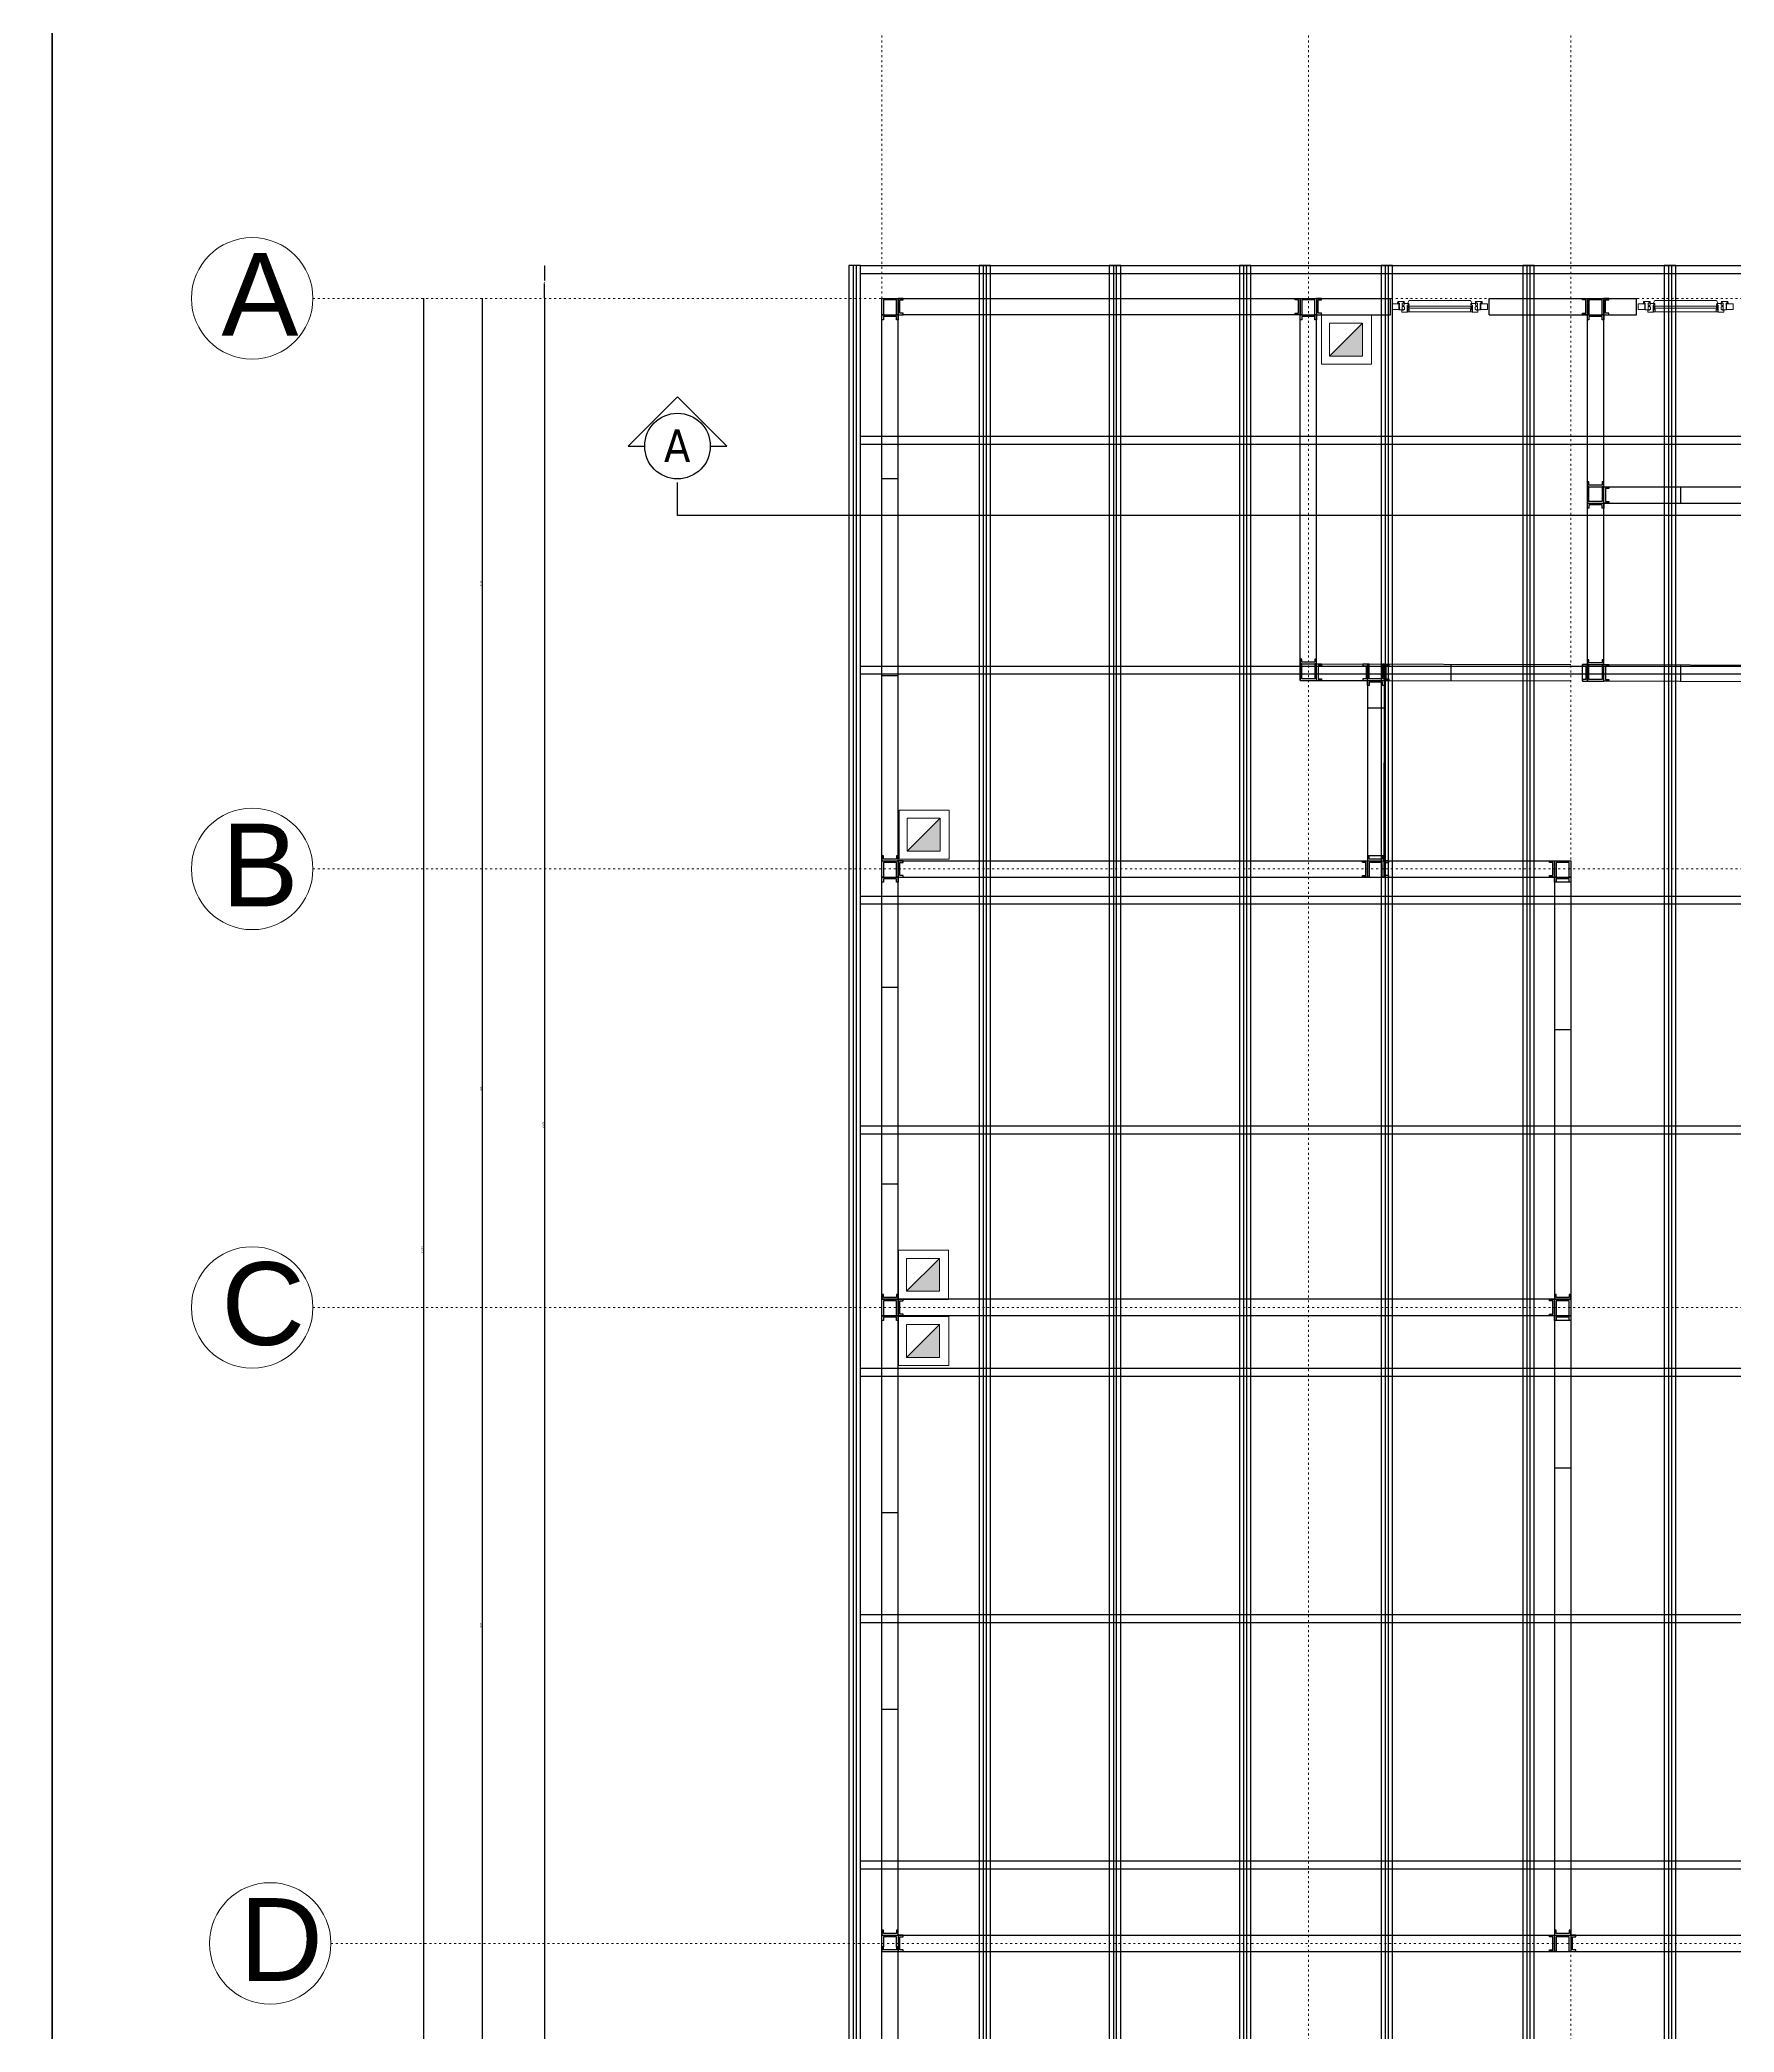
# Model space of a CAD drawing. Header units: centimetres. Extents: x -373760 to 14750, y -122502 to 29584.
# Drawn here: x -275602 to -265276, y -79585 to -67440 of the extents above; entities that cross this region are included whole.
import ezdxf

# ---------------------------------------------------------------- set-up
doc = ezdxf.new("R2010")
doc.units = ezdxf.units.CM
doc.linetypes.add('ACAD_ISO03W100', pattern=[30, 12, -18])
for name, color, linetype, lineweight in [('AKSLAR-P', 211, 'Continuous', 9), ('DOGRAMA', 4, 'Continuous', 20), ('duvar', 10, 'Continuous', 25), ('KESİT CIZGILERİ-P', 35, 'Continuous', 25), ('PENCERE', 5, 'Continuous', 13), ('Ölçü iç KGK', 124, 'Continuous', 20)]:
    doc.layers.add(name, color=color, linetype=linetype, lineweight=lineweight)
for name, color, linetype in [('CER', 4, 'Continuous'), ('Kolon', 7, 'Continuous'), ('LCAD_ROOF', 3, 'Continuous'), ('MERDİVEN1', 9, 'Continuous')]:
    doc.layers.add(name, color=color, linetype=linetype)
doc.styles.add('15 LİK', font='tahoma.ttf', dxfattribs={"height": 15})
doc.styles.get("Standard").update_dxf_attribs({"font": 'arial.ttf'})
doc.dimstyles.new('Aydın İç Ölçü', dxfattribs={"dimtxt": 7, "dimasz": 3, "dimexe": 0.18, "dimexo": 0.0625, "dimgap": 1, "dimtad": 0, "dimdec": 0, "dimzin": 0, "dimdsep": 46, "dimtxsty": 'Standard', "dimblk": 'DOT', "dimcen": 1, "dimse1": 1, "dimse2": 1, "dimclrd": 256, "dimclrt": 6, "dimadec": 0, "dimazin": 0, "dimtfac": 1, "dimtdec": 0, "dimtix": 1, "dimtofl": 0, "dimtmove": 0, "dimatfit": 3, "dimldrblk": 'DOT', "dimfxl": 1, "dimtolj": 1, "dimtzin": 0, "dimarcsym": 0})
doc.dimstyles.new('aydın ölçü', dxfattribs={"dimtxt": 10, "dimasz": 2.5, "dimexe": 5, "dimexo": 5, "dimtad": 1, "dimdec": 0, "dimtxsty": 'Standard', "dimblk": 'ARCHTICK', "dimcen": 2.5, "dimse1": 1, "dimse2": 1, "dimadec": 0, "dimazin": 0, "dimtfac": 1, "dimtdec": 0, "dimtix": 1, "dimtmove": 0, "dimatfit": 3, "dimfxl": 5, "dimfxlon": 1, "dimarcsym": 0})

# ---------------------------------------------------------------- blocks, each defined once
blk = doc.blocks.new('fm-win1')
at = {"linetype": 'Continuous'}
for p, q in [((5.7, 3), (5.5, 2)), ((5.5, 2), (5.8, 2)), ((5.7, 3), (12.5, 3)), ((5.8, 2), (5.9, 2.7)), ((5.9, 2.7), (6.5, 2.7)), ((6.5, 2.7), (6.5, 2)), ((6.5, 2), (7.5, 2)), ((7.5, 1), (7.2, 1)), ((7.2, 1), (7.2, 0.7)), ((7.2, 0.7), (7.5, 0.7)), ((7.5, 0.2), (7.2, 0.2)), ((7.2, 0.2), (7.2, -0.1)), ((7.5, 2), (7.5, 1)), ((7.5, 0.7), (7.5, 0.2)), ((11.7, 2), (10.5, 2)), ((10.5, 2), (10.5, 1)), ((10.5, 1), (10.8, 1)), ((10.5, 0.7), (10.5, 0.2)), ((10.8, 0.7), (10.5, 0.7)), ((10.5, 0.2), (10.8, 0.2)), ((10.8, 1), (10.8, 0.7)), ((10.8, 0.2), (10.8, -0.1)), ((12.3, 2.7), (11.7, 2.7)), ((11.7, 2.7), (11.7, 2)), ((12.6, 0.8), (11.8, 0.8)), ((11.8, 0.8), (11.8, -0.2)), ((12.4, 2), (12.3, 2.7)), ((12.7, 2), (12.4, 2)), ((12.5, 3), (12.7, 2)), ((17.4, 1.9), (12.5, 1.9)), ((12.5, 1.9), (12.5, 1.6)), ((12.5, 1.6), (12.6, 1.6)), ((12.6, 1.6), (12.6, 0.8)), ((15.8, 0.9), (16.6, 0.9)), ((15.8, -1.2), (15.8, 0.9)), ((16.6, 1.6), (17.2, 1.6)), ((16.6, 0.9), (16.6, 1.6)), ((17.2, 1.6), (17.3, 0.9)), ((17.3, 0.9), (17.6, 0.9)), ((17.6, 0.9), (17.4, 1.9)), ((82.4, 0.9), (82.6, 1.9)), ((82.7, 0.9), (82.4, 0.9)), ((82.6, 1.9), (87.5, 1.9)), ((82.8, 1.6), (82.7, 0.9)), ((83.4, 1.6), (82.8, 1.6)), ((83.4, 0.9), (83.4, 1.6)), ((84.2, 0.9), (83.4, 0.9)), ((84.2, -1.2), (84.2, 0.9)), ((87.5, 3), (87.3, 2)), ((87.3, 2), (87.6, 2)), ((87.4, 1.6), (87.4, 0.8)), ((87.5, 1.6), (87.4, 1.6)), ((87.4, 0.8), (88.2, 0.8)), ((94.3, 3), (87.5, 3)), ((87.5, 1.9), (87.5, 1.6)), ((87.6, 2), (87.7, 2.7)), ((87.7, 2.7), (88.3, 2.7)), ((88.2, 0.8), (88.2, -0.2)), ((88.3, 2.7), (88.3, 2)), ((88.3, 2), (89.5, 2)), ((89.5, 1), (89.2, 1)), ((89.2, 1), (89.2, 0.7)), ((89.2, 0.7), (89.5, 0.7)), ((89.5, 0.2), (89.2, 0.2)), ((89.2, 0.2), (89.2, -0.1)), ((89.5, 2), (89.5, 1)), ((89.5, 0.7), (89.5, 0.2)), ((92.5, 2), (92.5, 1)), ((93.5, 2), (92.5, 2)), ((92.5, 1), (92.8, 1)), ((92.8, 0.7), (92.5, 0.7)), ((92.5, 0.7), (92.5, 0.2)), ((92.5, 0.2), (92.8, 0.2)), ((92.8, 1), (92.8, 0.7)), ((92.8, 0.2), (92.8, -0.1)), ((93.5, 2.7), (93.5, 2)), ((94.1, 2.7), (93.5, 2.7)), ((94.2, 2), (94.1, 2.7)), ((94.5, 2), (94.2, 2)), ((94.3, 3), (94.5, 2)), ((7.2, -0.1), (7.5, -0.1)), ((7.5, -1.7), (7.2, -1.7)), ((7.2, -1.7), (7.2, -2)), ((7.2, -2), (10.8, -2)), ((7.5, -0.1), (7.5, -1.7)), ((11.8, -2.3), (10, -2.3)), ((10, -2.3), (10, -3.5)), ((10, -3.5), (16.1, -3.5)), ((10.5, -0.1), (10.5, -1.7)), ((10.8, -0.1), (10.5, -0.1)), ((10.5, -1.7), (10.8, -1.7)), ((10.8, -1.7), (10.8, -2)), ((11.8, -0.2), (12.8, -0.2)), ((12.8, -1.8), (11.8, -1.8)), ((11.8, -1.8), (11.8, -2.3)), ((12.8, -0.2), (12.8, -1.8)), ((16.1, -1.2), (15.8, -1.2)), ((15.8, -1.4), (16.1, -1.4)), ((15.8, -3.2), (15.8, -1.4)), ((16.1, -3.2), (15.8, -3.2)), ((16.1, -1.4), (16.1, -1.2)), ((16.1, -3.5), (16.1, -3.2)), ((83.9, -1.4), (83.9, -1.2)), ((83.9, -1.2), (84.2, -1.2)), ((84.2, -1.4), (83.9, -1.4)), ((83.9, -3.5), (83.9, -3.2)), ((83.9, -3.2), (84.2, -3.2)), ((90, -3.5), (83.9, -3.5)), ((84.2, -3.2), (84.2, -1.4)), ((87.2, -0.2), (87.2, -1.8)), ((88.2, -0.2), (87.2, -0.2)), ((87.2, -1.8), (88.2, -1.8)), ((88.2, -1.8), (88.2, -2.3)), ((88.2, -2.3), (90, -2.3)), ((89.2, -0.1), (89.5, -0.1)), ((89.5, -1.7), (89.2, -1.7)), ((89.2, -1.7), (89.2, -2)), ((92.8, -2), (89.2, -2)), ((89.5, -0.1), (89.5, -1.7)), ((90, -2.3), (90, -3.5)), ((92.8, -0.1), (92.5, -0.1)), ((92.5, -0.1), (92.5, -1.7)), ((92.5, -1.7), (92.8, -1.7)), ((92.8, -1.7), (92.8, -2))]:
    blk.add_line(p, q, dxfattribs=at)
at = {"color": 8, "linetype": 'Continuous'}
for p, q in [((15.9, 1.9), (17.7, 3.7)), ((83.4, 0.3), (16.6, 0.3)), ((16.6, 0.3), (16.6, -0.9)), ((17.6, 0.3), (17.6, -0.9)), ((82.3, 3.7), (17.7, 3.7)), ((84.1, 1.9), (82.3, 3.7)), ((82.4, 0.3), (82.4, -0.9)), ((83.4, 0.3), (83.4, -0.9)), ((15.9, -1.5), (15.9, -2.4)), ((16, -1.5), (15.9, -1.5)), ((15.9, -2.4), (16.2, -2.4)), ((16, -2.1), (16, -1.5)), ((16.8, -2.1), (16, -2.1)), ((16.2, -2.4), (16.2, -3.3)), ((16.2, -3.3), (17.9, -3.3)), ((83.4, -0.9), (16.6, -0.9)), ((16.8, -1.5), (16.8, -2.1)), ((17.1, -1.5), (16.8, -1.5)), ((17.1, -2), (17.1, -1.5)), ((17.6, -2), (17.1, -2)), ((17.6, -1.5), (17.6, -2)), ((17.9, -1.5), (17.6, -1.5)), ((17.9, -3.3), (17.9, -1.5)), ((81.9, -3.3), (18.1, -3.3)), ((82.1, -1.5), (82.4, -1.5)), ((82.1, -3.3), (82.1, -1.5)), ((83.8, -3.3), (82.1, -3.3)), ((82.4, -1.5), (82.4, -2)), ((82.4, -2), (82.9, -2)), ((82.9, -2), (82.9, -1.5)), ((82.9, -1.5), (83.2, -1.5)), ((83.2, -1.5), (83.2, -2.1)), ((83.2, -2.1), (84, -2.1)), ((84.1, -2.4), (83.8, -2.4)), ((83.8, -2.4), (83.8, -3.3)), ((84, -2.1), (84, -1.5)), ((84, -1.5), (84.1, -1.5)), ((84.1, -1.5), (84.1, -2.4))]:
    blk.add_line(p, q, dxfattribs=at)
at = {"linetype": 'Continuous'}
for points in [[(0, 1.7), (7, 1.7), (7, -1.8), (0, -1.8)], [(100, 1.7), (93, 1.7), (93, -1.8), (100, -1.8)]]:
    blk.add_lwpolyline(points, close=True, dxfattribs=at)
blk = doc.blocks.new('kesita')
at = {"layer": 'KESİT CIZGILERİ-P'}
blk.add_lwpolyline([(16511.7, 1791.7), (16521.7, 1791.7), (16491.7, 1821.7), (16461.7, 1791.7), (16471.7, 1791.7)], dxfattribs=at)
blk.add_lwpolyline([(16511.7, 1791.7), (16521.7, 1791.7), (16491.7, 1821.7), (16461.7, 1791.7), (16471.7, 1791.7)], dxfattribs=at)
blk.add_circle((16491.7, 1791.7), 20, dxfattribs=at)
blk.add_circle((16491.7, 1791.7), 20, dxfattribs=at)
at = {"layer": 'KESİT CIZGILERİ-P', "insert": (16483.4, 1781.9), "char_height": 20, "attachment_point": 7, "style": '15 LİK'}
blk.add_mtext('A', dxfattribs=at)
blk = doc.blocks.new('fgwefgweg')
at = {"layer": 'KESİT CIZGILERİ-P'}
blk.add_lwpolyline([(17791.9, 1769.3), (17791.9, 1749.3), (16491.7, 1749.3), (16491.7, 1769.5)], dxfattribs=at)
at = {"layer": 'MERDİVEN1'}
blk.add_blockref('kesita', (0, 0), dxfattribs=at)
blk = doc.blocks.new('FDGFDGFDGF')
at = {"layer": 'DOGRAMA'}
blk.add_hatch(color=256, dxfattribs=at).paths.add_polyline_path([(-13051.7, -9217.1), (-13031.7, -9217.1), (-13031.7, -9197.1)])
blk.add_line((-13051.7, -9217.1), (-13031.7, -9197.1), dxfattribs=at)
for points in [[(-13026.1, -9222.1), (-13026.1, -9192.1), (-13056.7, -9192.1), (-13056.7, -9222.1)], [(-13031.7, -9217.1), (-13031.7, -9197.1), (-13051.7, -9197.1), (-13051.7, -9217.1)]]:
    blk.add_lwpolyline(points, close=True, dxfattribs=at)
blk = doc.blocks.new('_ArchTick')
at = {"color": 0, "linetype": 'ByBlock', "const_width": 0.15}
blk.add_lwpolyline([(-0.5, -0.5), (0.5, 0.5)], dxfattribs=at)
blk = doc.blocks.new('*D530')
at = {"layer": 'Defpoints', "color": 0, "ltscale": 0.45, "transparency": 16777216}
for p in [(-272823, -69015), (-272526, -79094), (-270471, -79094)]:
    blk.add_point(p, dxfattribs=at)
at = {"layer": 'Ölçü iç KGK', "color": 0, "lineweight": -2, "ltscale": 0.45, "transparency": 16777216}
blk.add_line((-272526, -69015), (-272526, -79094), dxfattribs=at)
at = {"layer": 'Ölçü iç KGK', "color": 0, "lineweight": -2, "ltscale": 0.45, "transparency": 16777216, "xscale": 2.5, "yscale": 2.5, "zscale": 2.5}
for p, rotation in [((-272526, -69015), 90), ((-272526, -79094), 270)]:
    blk.add_blockref('_ArchTick', p, dxfattribs=dict(at, rotation=rotation))
at = {"layer": 'Ölçü iç KGK', "color": 0, "lineweight": -2, "ltscale": 0.45, "transparency": 16777216, "insert": (-272532, -74054), "char_height": 10, "attachment_point": 5, "rotation": 90}
blk.add_mtext('10078', dxfattribs=at)
blk = doc.blocks.new('*D531')
at = {"layer": 'Defpoints', "color": 0, "ltscale": 0.45, "transparency": 16777216}
for p in [(-270471, -79094), (-272526, -80615), (-272526, -80615)]:
    blk.add_point(p, dxfattribs=at)
at = {"layer": 'Ölçü iç KGK', "color": 0, "lineweight": -2, "ltscale": 0.45, "transparency": 16777216}
blk.add_line((-272526, -79094), (-272526, -80615), dxfattribs=at)
at = {"layer": 'Ölçü iç KGK', "color": 0, "lineweight": -2, "ltscale": 0.45, "transparency": 16777216, "xscale": 2.5, "yscale": 2.5, "zscale": 2.5}
for p, rotation in [((-272526, -79094), 90), ((-272526, -80615), 270)]:
    blk.add_blockref('_ArchTick', p, dxfattribs=dict(at, rotation=rotation))
at = {"layer": 'Ölçü iç KGK', "color": 0, "lineweight": -2, "ltscale": 0.45, "transparency": 16777216, "insert": (-272532, -79854), "char_height": 10, "attachment_point": 5, "rotation": 90}
blk.add_mtext('1522', dxfattribs=at)
blk = doc.blocks.new('*D532')
at = {"layer": 'Defpoints', "color": 0, "ltscale": 0.45, "transparency": 16777216}
for p in [(-272948, -69015), (-272948, -72494), (-272907, -72494)]:
    blk.add_point(p, dxfattribs=at)
at = {"layer": 'Ölçü iç KGK', "color": 0, "lineweight": -2, "ltscale": 0.45, "transparency": 16777216}
blk.add_line((-272907, -69015), (-272907, -72494), dxfattribs=at)
at = {"layer": 'Ölçü iç KGK', "color": 0, "lineweight": -2, "ltscale": 0.45, "transparency": 16777216, "xscale": 2.5, "yscale": 2.5, "zscale": 2.5}
for p, rotation in [((-272907, -69015), 90), ((-272907, -72494), 270)]:
    blk.add_blockref('_ArchTick', p, dxfattribs=dict(at, rotation=rotation))
at = {"layer": 'Ölçü iç KGK', "color": 0, "lineweight": -2, "ltscale": 0.45, "transparency": 16777216, "insert": (-272912, -70754), "char_height": 10, "attachment_point": 5, "rotation": 90}
blk.add_mtext('3478', dxfattribs=at)
blk = doc.blocks.new('*D533')
at = {"layer": 'Defpoints', "color": 0, "ltscale": 0.45, "transparency": 16777216}
for p in [(-272948, -72494), (-272907, -75167), (-272907, -75167)]:
    blk.add_point(p, dxfattribs=at)
at = {"layer": 'Ölçü iç KGK', "color": 0, "lineweight": -2, "ltscale": 0.45, "transparency": 16777216}
blk.add_line((-272907, -72494), (-272907, -75167), dxfattribs=at)
at = {"layer": 'Ölçü iç KGK', "color": 0, "lineweight": -2, "ltscale": 0.45, "transparency": 16777216, "xscale": 2.5, "yscale": 2.5, "zscale": 2.5}
for p, rotation in [((-272907, -72494), 90), ((-272907, -75167), 270)]:
    blk.add_blockref('_ArchTick', p, dxfattribs=dict(at, rotation=rotation))
at = {"layer": 'Ölçü iç KGK', "color": 0, "lineweight": -2, "ltscale": 0.45, "transparency": 16777216, "insert": (-272912, -73830), "char_height": 10, "attachment_point": 5, "rotation": 90}
blk.add_mtext('2674', dxfattribs=at)
blk = doc.blocks.new('*D523')
at = {"layer": 'Defpoints', "color": 0, "ltscale": 0.45, "transparency": 16777216}
for p in [(-272907, -75167), (-272907, -79044), (-272907, -79044)]:
    blk.add_point(p, dxfattribs=at)
at = {"layer": 'Ölçü iç KGK', "color": 0, "lineweight": -2, "ltscale": 0.45, "transparency": 16777216}
blk.add_line((-272907, -75167), (-272907, -79044), dxfattribs=at)
at = {"layer": 'Ölçü iç KGK', "color": 0, "lineweight": -2, "ltscale": 0.45, "transparency": 16777216, "xscale": 2.5, "yscale": 2.5, "zscale": 2.5}
for p, rotation in [((-272907, -75167), 90), ((-272907, -79044), 270)]:
    blk.add_blockref('_ArchTick', p, dxfattribs=dict(at, rotation=rotation))
at = {"layer": 'Ölçü iç KGK', "color": 0, "lineweight": -2, "ltscale": 0.45, "transparency": 16777216, "insert": (-272912, -77105), "char_height": 10, "attachment_point": 5, "rotation": 90}
blk.add_mtext('3877', dxfattribs=at)
blk = doc.blocks.new('*D524')
at = {"layer": 'Defpoints', "color": 0, "ltscale": 0.45, "transparency": 16777216}
for p in [(-272907, -79044), (-272907, -80615), (-272907, -80615)]:
    blk.add_point(p, dxfattribs=at)
at = {"layer": 'Ölçü iç KGK', "color": 0, "lineweight": -2, "ltscale": 0.45, "transparency": 16777216}
blk.add_line((-272907, -79044), (-272907, -80615), dxfattribs=at)
at = {"layer": 'Ölçü iç KGK', "color": 0, "lineweight": -2, "ltscale": 0.45, "transparency": 16777216, "xscale": 2.5, "yscale": 2.5, "zscale": 2.5}
for p, rotation in [((-272907, -79044), 90), ((-272907, -80615), 270)]:
    blk.add_blockref('_ArchTick', p, dxfattribs=dict(at, rotation=rotation))
at = {"layer": 'Ölçü iç KGK', "color": 0, "lineweight": -2, "ltscale": 0.45, "transparency": 16777216, "insert": (-272912, -79829), "char_height": 10, "attachment_point": 5, "rotation": 90}
blk.add_mtext('1572', dxfattribs=at)
blk = doc.blocks.new('*D525')
at = {"layer": 'Defpoints', "color": 0, "ltscale": 0.45, "transparency": 16777216}
for p in [(-273329, -69015), (-273329, -80615), (-273264, -80615)]:
    blk.add_point(p, dxfattribs=at)
at = {"layer": 'Ölçü iç KGK', "color": 0, "lineweight": -2, "ltscale": 0.45, "transparency": 16777216}
blk.add_line((-273264, -69015), (-273264, -80615), dxfattribs=at)
at = {"layer": 'Ölçü iç KGK', "color": 0, "lineweight": -2, "ltscale": 0.45, "transparency": 16777216, "xscale": 2.5, "yscale": 2.5, "zscale": 2.5}
for p, rotation in [((-273264, -69015), 90), ((-273264, -80615), 270)]:
    blk.add_blockref('_ArchTick', p, dxfattribs=dict(at, rotation=rotation))
at = {"layer": 'Ölçü iç KGK', "color": 0, "lineweight": -2, "ltscale": 0.45, "transparency": 16777216, "insert": (-273270, -74815), "char_height": 10, "attachment_point": 5, "rotation": 90}
blk.add_mtext('11600', dxfattribs=at)
blk = doc.blocks.new('*D526')
at = {"layer": 'Defpoints', "color": 0, "ltscale": 0.45, "transparency": 16777216}
for p in [(-262867, -79269), (-270471, -80615), (-262867, -83021)]:
    blk.add_point(p, dxfattribs=at)
at = {"layer": 'Ölçü iç KGK', "color": 0, "lineweight": -2, "ltscale": 0.45, "transparency": 16777216}
blk.add_line((-270471, -83021), (-262867, -83021), dxfattribs=at)
at = {"layer": 'Ölçü iç KGK', "color": 0, "lineweight": -2, "ltscale": 0.45, "transparency": 16777216, "xscale": 2.5, "yscale": 2.5, "zscale": 2.5, "rotation": 180}
blk.add_blockref('_ArchTick', (-270471, -83021), dxfattribs=at)
at = {"layer": 'Ölçü iç KGK', "color": 0, "lineweight": -2, "ltscale": 0.45, "transparency": 16777216, "xscale": 2.5, "yscale": 2.5, "zscale": 2.5}
blk.add_blockref('_ArchTick', (-262867, -83021), dxfattribs=at)
at = {"layer": 'Ölçü iç KGK', "color": 0, "lineweight": -2, "ltscale": 0.45, "transparency": 16777216, "insert": (-266669, -83015), "char_height": 10, "attachment_point": 5}
blk.add_mtext('7604', dxfattribs=at)
blk = doc.blocks.new('_Dot')
at = {"color": 0, "linetype": 'ByBlock', "lineweight": -2}
blk.add_line((-0.5, 0), (-1, 0), dxfattribs=at)
at = {"color": 0, "linetype": 'ByBlock', "const_width": 0.5}
blk.add_lwpolyline([(-0.25, 0, 1), (0.25, 0, 1)], format="xyb", close=True, dxfattribs=at)
blk = doc.blocks.new('*D546')
at = {"layer": 'Defpoints', "color": 0, "ltscale": 0.45, "transparency": 16777216}
for p in [(-272304, -68815), (-272526, -69015), (-272304, -69015)]:
    blk.add_point(p, dxfattribs=at)
at = {"layer": 'Ölçü iç KGK', "lineweight": -2, "ltscale": 0.45, "transparency": 16777216}
for p, q in [((-272526, -68818), (-272526, -68907)), ((-272526, -69012), (-272526, -68924))]:
    blk.add_line(p, q, dxfattribs=at)
at = {"layer": 'Ölçü iç KGK', "lineweight": -2, "ltscale": 0.45, "transparency": 16777216, "xscale": 3, "yscale": 3, "zscale": 3}
for p, rotation in [((-272526, -68815), 90), ((-272526, -69015), 270)]:
    blk.add_blockref('_Dot', p, dxfattribs=dict(at, rotation=rotation))
at = {"layer": 'Ölçü iç KGK', "color": 6, "lineweight": -2, "ltscale": 0.45, "transparency": 16777216, "insert": (-272526, -68915), "char_height": 7, "attachment_point": 5, "rotation": 90}
blk.add_mtext('\\A1;200', dxfattribs=at)

msp = doc.modelspace()

# ---------------------------------------------------------------- linework, layer by layer
at = {"layer": 'AKSLAR-P', "linetype": 'ACAD_ISO03W100'}
for p, q in [((-270471.09, -66063.45), (-270471.09, -83872.12)), ((-267871.08, -66063.45), (-267871.08, -83872.12)), ((-266271.08, -66063.45), (-266271.08, -83872.12)), ((-273937.94, -69015.34), (-257060.43, -69015.34)), ((-273937.94, -72493.52), (-257060.43, -72493.52)), ((-273937.94, -75167.02), (-257060.43, -75167.02)), ((-273827.94, -79043.54), (-256950.43, -79043.54))]:
    msp.add_line(p, q, dxfattribs=at)
at = {"layer": 'AKSLAR-P', "color": 30, "linetype": 'ACAD_ISO03W100', "true_color": 0xf26722}
msp.add_lwpolyline([(-270671.09, -68815.34), (-259772.56, -68815.34), (-259772.56, -80815.34), (-270671.09, -80815.34)], close=True, dxfattribs=at)
at = {"layer": 'AKSLAR-P'}
for centre in [(-274308.16, -69015.34), (-274308.16, -72493.52), (-274308.16, -75167.02), (-274198.16, -79043.54)]:
    msp.add_circle(centre, 370.22, dxfattribs=at)
at = {"layer": 'CER', "color": 2}
for points in [[(-295468.64, -86588.86), (-275527.11, -86588.86), (-275527.11, -56588.86), (-295468.64, -56588.86)], [(-275527.11, -86438.86), (-255885.58, -86438.86), (-255885.58, -56738.86), (-275527.11, -56738.86)]]:
    msp.add_lwpolyline(points, close=True, dxfattribs=at)
at = {"layer": 'duvar'}
for p, q in [((-270371.09, -78994.12), (-270371.09, -69015.34)), ((-270371.09, -70115.66), (-270371.09, -69015.34)), ((-267921.08, -71343.94), (-267921.08, -69015.34)), ((-266071.08, -70164.64), (-266071.08, -69015.34)), ((-267951.08, -69115.34), (-270341.09, -69115.34)), ((-267821.08, -69115.34), (-267370, -69115.34)), ((-267821.08, -71244.14), (-267821.08, -69115.34)), ((-266770, -69115.34), (-266171.08, -69115.34)), ((-266171.08, -71247.8), (-266171.08, -69115.34)), ((-266071.08, -69115.34), (-265871.39, -69115.34)), ((-266071.08, -70164.64), (-264801.05, -70164.64)), ((-266071.08, -71348.04), (-266071.08, -70264.64)), ((-266071.08, -70264.64), (-264801.05, -70264.64)), ((-267821.08, -71244.14), (-266271.08, -71247.27)), ((-267509.91, -71244.93), (-267510.78, -72413.75)), ((-267409.91, -71245.17), (-267410.8, -72443.52)), ((-266200.83, -71247.73), (-266171.08, -71247.8)), ((-266071.08, -71248.04), (-264801.88, -71252.54)), ((-270371.09, -72443.52), (-270371.09, -71315.66)), ((-267921.08, -71343.94), (-267509.99, -71344.93)), ((-267409.99, -71345.18), (-266271.08, -71346.91)), ((-266201.07, -71347.73), (-264771.88, -71352.33)), ((-270471.09, -72443.52), (-267510.8, -72443.52)), ((-267510.78, -72413.75), (-267510.87, -72543.52)), ((-267410.78, -72413.83), (-267410.87, -72543.52)), ((-267410.8, -72443.52), (-266271.08, -72443.52)), ((-266371.08, -72443.52), (-266371.08, -72574.56)), ((-266271.08, -72443.52), (-266271.08, -72574.56)), ((-270471.09, -72543.52), (-266271.08, -72543.52)), ((-270371.09, -73215.82), (-270371.09, -72543.52)), ((-266371.08, -72574.56), (-266371.08, -75117.02)), ((-266271.08, -72574.56), (-266271.08, -75247.02)), ((-270371.09, -75117.02), (-270371.09, -74415.82)), ((-266271.08, -75117.02), (-270471.09, -75117.02)), ((-266271.08, -75217.02), (-270471.09, -75217.02)), ((-270371.09, -76418.46), (-270371.09, -75217.02)), ((-266371.08, -75217.02), (-266371.08, -75247.02)), ((-266371.08, -75247.02), (-266371.08, -78993.54)), ((-266271.08, -75247.02), (-266271.08, -78993.54)), ((-270471.09, -78993.54), (-266371.08, -78993.54)), ((-270371.09, -78993.54), (-269070.47, -78993.54)), ((-266271.08, -78993.54), (-265574.99, -78993.54)), ((-266241.08, -78993.54), (-262967.08, -78993.54)), ((-270471.09, -79093.54), (-265574.99, -79093.54)), ((-270371.09, -79093.54), (-269070.47, -79093.54)), ((-270371.09, -80514.9), (-270371.09, -79094.12)), ((-266241.08, -79093.54), (-262867.08, -79093.54))]:
    msp.add_line(p, q, dxfattribs=at)
at = {"layer": 'duvar', "lineweight": -2, "ltscale": 0.5}
for p, q in [((-267370, -69115.34), (-267370, -69015.34)), ((-266770, -69115.34), (-266770, -69015.34)), ((-265871.39, -69115.34), (-265871.39, -69015.34)), ((-270371.09, -70115.66), (-270471.09, -70115.66)), ((-265601.05, -70264.64), (-265601.05, -70164.64)), ((-267001.07, -71345.8), (-267000.83, -71245.8)), ((-266201.07, -71347.73), (-266200.83, -71247.73)), ((-265601.88, -71349.66), (-265601.88, -71249.7)), ((-270371.09, -71315.66), (-270471.09, -71315.66)), ((-267410.13, -71513.83), (-267510.11, -71513.76)), ((-267410.8, -72413.83), (-267510.78, -72413.75)), ((-266271.08, -72574.56), (-266371.08, -72574.56)), ((-270371.09, -73215.82), (-270471.09, -73215.82)), ((-266271.08, -73474.56), (-266371.08, -73474.56)), ((-270371.09, -74415.82), (-270471.09, -74415.82)), ((-266271.08, -75247.02), (-266371.08, -75247.02)), ((-266271.08, -76147.02), (-266371.08, -76147.02)), ((-270371.09, -76418.46), (-270471.09, -76418.46)), ((-270371.09, -77618.46), (-270471.09, -77618.46))]:
    msp.add_line(p, q, dxfattribs=at)
at = {"layer": 'duvar'}
for points in [[(-259972.56, -75267.67), (-259972.56, -80615.34), (-270471.09, -80615.34), (-270471.09, -69015.34)], [(-270471.09, -70115.66), (-270471.09, -69015.34), (-267370, -69015.34)], [(-266770, -69015.34), (-265871.39, -69015.34)], [(-270471.09, -73215.82), (-270471.09, -71315.66)], [(-270471.09, -76418.46), (-270471.09, -74415.82)]]:
    msp.add_lwpolyline(points, dxfattribs=at)
at = {"layer": 'Kolon', "ltscale": 0.8}
for points in [[(-270461.09, -69115.34), (-270471.09, -69115.34), (-270471.09, -69015.34), (-270371.09, -69015.34), (-270371.09, -69115.34), (-270381.09, -69115.34), (-270381.09, -69025.34), (-270461.09, -69025.34), (-270461.09, -69115.34)], [(-270341.09, -69025.34), (-270341.09, -69015.34), (-270371.09, -69015.34), (-270371.09, -69115.34), (-270341.09, -69115.34), (-270341.09, -69105.34), (-270361.09, -69105.34), (-270361.09, -69025.34), (-270341.09, -69025.34)], [(-267951.08, -69025.34), (-267951.08, -69015.34), (-267921.08, -69015.34), (-267921.08, -69115.34), (-267951.08, -69115.34), (-267951.08, -69105.34), (-267931.08, -69105.34), (-267931.08, -69025.34), (-267951.08, -69025.34)], [(-267911.08, -69115.34), (-267921.08, -69115.34), (-267921.08, -69015.34), (-267821.08, -69015.34), (-267821.08, -69115.34), (-267831.08, -69115.34), (-267831.08, -69025.34), (-267911.08, -69025.34), (-267911.08, -69115.34)], [(-267791.08, -69025.34), (-267791.08, -69015.34), (-267821.08, -69015.34), (-267821.08, -69115.34), (-267791.08, -69115.34), (-267791.08, -69105.34), (-267811.08, -69105.34), (-267811.08, -69025.34), (-267791.08, -69025.34)], [(-266201.08, -69025.34), (-266201.08, -69015.34), (-266171.08, -69015.34), (-266171.08, -69115.34), (-266201.08, -69115.34), (-266201.08, -69105.34), (-266181.08, -69105.34), (-266181.08, -69025.34), (-266201.08, -69025.34)], [(-266161.08, -69115.34), (-266171.08, -69115.34), (-266171.08, -69015.34), (-266071.08, -69015.34), (-266071.08, -69115.34), (-266081.08, -69115.34), (-266081.08, -69025.34), (-266161.08, -69025.34), (-266161.08, -69115.34)], [(-266041.08, -69025.34), (-266041.08, -69015.34), (-266071.08, -69015.34), (-266071.08, -69115.34), (-266041.08, -69115.34), (-266041.08, -69105.34), (-266061.08, -69105.34), (-266061.08, -69025.34), (-266041.08, -69025.34)], [(-270461.09, -69145.34), (-270471.09, -69145.34), (-270471.09, -69115.34), (-270371.09, -69115.34), (-270371.09, -69145.34), (-270381.09, -69145.34), (-270381.09, -69125.34), (-270461.09, -69125.34), (-270461.09, -69145.34)], [(-267911.08, -69145.34), (-267921.08, -69145.34), (-267921.08, -69115.34), (-267821.08, -69115.34), (-267821.08, -69145.34), (-267831.08, -69145.34), (-267831.08, -69125.34), (-267911.08, -69125.34), (-267911.08, -69145.34)], [(-266161.08, -69145.34), (-266171.08, -69145.34), (-266171.08, -69115.34), (-266071.08, -69115.34), (-266071.08, -69145.34), (-266081.08, -69145.34), (-266081.08, -69125.34), (-266161.08, -69125.34), (-266161.08, -69145.34)], [(-266161.08, -70134.64), (-266171.08, -70134.64), (-266171.08, -70164.64), (-266071.08, -70164.64), (-266071.08, -70134.64), (-266081.08, -70134.64), (-266081.08, -70154.64), (-266161.08, -70154.64), (-266161.08, -70134.64)], [(-266161.08, -70164.64), (-266171.08, -70164.64), (-266171.08, -70264.64), (-266071.08, -70264.64), (-266071.08, -70164.64), (-266081.08, -70164.64), (-266081.08, -70254.64), (-266161.08, -70254.64), (-266161.08, -70164.64)], [(-266041.08, -70254.64), (-266041.08, -70264.64), (-266071.08, -70264.64), (-266071.08, -70164.64), (-266041.08, -70164.64), (-266041.08, -70174.64), (-266061.08, -70174.64), (-266061.08, -70254.64), (-266041.08, -70254.64)], [(-266161.08, -70294.64), (-266171.08, -70294.64), (-266171.08, -70264.64), (-266071.08, -70264.64), (-266071.08, -70294.64), (-266081.08, -70294.64), (-266081.08, -70274.64), (-266161.08, -70274.64), (-266161.08, -70294.64)], [(-267911.08, -71214.18), (-267921.08, -71214.18), (-267921.08, -71244.18), (-267821.08, -71244.18), (-267821.08, -71214.18), (-267831.08, -71214.18), (-267831.08, -71234.18), (-267911.08, -71234.18), (-267911.08, -71214.18)], [(-267911.08, -71244.18), (-267921.08, -71244.18), (-267921.08, -71344.18), (-267821.08, -71344.18), (-267821.08, -71244.18), (-267831.08, -71244.18), (-267831.08, -71334.18), (-267911.08, -71334.18), (-267911.08, -71244.18)], [(-267791.08, -71334.18), (-267791.08, -71344.18), (-267821.08, -71344.18), (-267821.08, -71244.18), (-267791.08, -71244.18), (-267791.08, -71254.18), (-267811.08, -71254.18), (-267811.08, -71334.18), (-267791.08, -71334.18)], [(-267539.99, -71334.86), (-267539.99, -71344.86), (-267509.99, -71344.86), (-267509.99, -71244.86), (-267539.99, -71244.86), (-267539.99, -71254.86), (-267519.99, -71254.86), (-267519.99, -71334.86), (-267539.99, -71334.86)], [(-267499.99, -71244.86), (-267509.99, -71244.86), (-267509.99, -71344.86), (-267409.99, -71344.86), (-267409.99, -71244.86), (-267419.99, -71244.86), (-267419.99, -71334.86), (-267499.99, -71334.86), (-267499.99, -71244.86)], [(-267379.99, -71334.86), (-267379.99, -71344.86), (-267409.99, -71344.86), (-267409.99, -71244.86), (-267379.99, -71244.86), (-267379.99, -71254.86), (-267399.99, -71254.86), (-267399.99, -71334.86), (-267379.99, -71334.86)], [(-266201.07, -71338.04), (-266201.07, -71348.04), (-266171.07, -71348.04), (-266171.07, -71248.04), (-266201.07, -71248.04), (-266201.07, -71258.04), (-266181.07, -71258.04), (-266181.07, -71338.04), (-266201.07, -71338.04)], [(-266161.07, -71218.04), (-266171.07, -71218.04), (-266171.07, -71248.04), (-266071.07, -71248.04), (-266071.07, -71218.04), (-266081.07, -71218.04), (-266081.07, -71238.04), (-266161.07, -71238.04), (-266161.07, -71218.04)], [(-266161.07, -71248.04), (-266171.07, -71248.04), (-266171.07, -71348.04), (-266071.07, -71348.04), (-266071.07, -71248.04), (-266081.07, -71248.04), (-266081.07, -71338.04), (-266161.07, -71338.04), (-266161.07, -71248.04)], [(-266041.07, -71338.04), (-266041.07, -71348.04), (-266071.07, -71348.04), (-266071.07, -71248.04), (-266041.07, -71248.04), (-266041.07, -71258.04), (-266061.07, -71258.04), (-266061.07, -71338.04), (-266041.07, -71338.04)], [(-267499.99, -71374.86), (-267509.99, -71374.86), (-267509.99, -71344.86), (-267409.99, -71344.86), (-267409.99, -71374.86), (-267419.99, -71374.86), (-267419.99, -71354.86), (-267499.99, -71354.86), (-267499.99, -71374.86)], [(-270461.09, -72413.52), (-270471.09, -72413.52), (-270471.09, -72443.52), (-270371.09, -72443.52), (-270371.09, -72413.52), (-270381.09, -72413.52), (-270381.09, -72433.52), (-270461.09, -72433.52), (-270461.09, -72413.52)], [(-270461.09, -72543.52), (-270471.09, -72543.52), (-270471.09, -72443.52), (-270371.09, -72443.52), (-270371.09, -72543.52), (-270381.09, -72543.52), (-270381.09, -72453.52), (-270461.09, -72453.52), (-270461.09, -72543.52)], [(-270341.09, -72453.52), (-270341.09, -72443.52), (-270371.09, -72443.52), (-270371.09, -72543.52), (-270341.09, -72543.52), (-270341.09, -72533.52), (-270361.09, -72533.52), (-270361.09, -72453.52), (-270341.09, -72453.52)], [(-267540.8, -72453.83), (-267540.8, -72443.83), (-267510.8, -72443.83), (-267510.8, -72543.83), (-267540.8, -72543.83), (-267540.8, -72533.83), (-267520.8, -72533.83), (-267520.8, -72453.83), (-267540.8, -72453.83)], [(-267500.8, -72413.83), (-267510.8, -72413.83), (-267510.8, -72443.83), (-267410.8, -72443.83), (-267410.8, -72413.83), (-267420.8, -72413.83), (-267420.8, -72433.83), (-267500.8, -72433.83), (-267500.8, -72413.83)], [(-267500.8, -72543.83), (-267510.8, -72543.83), (-267510.8, -72443.83), (-267410.8, -72443.83), (-267410.8, -72543.83), (-267420.8, -72543.83), (-267420.8, -72453.83), (-267500.8, -72453.83), (-267500.8, -72543.83)], [(-267380.8, -72453.83), (-267380.8, -72443.83), (-267410.8, -72443.83), (-267410.8, -72543.83), (-267380.8, -72543.83), (-267380.8, -72533.83), (-267400.8, -72533.83), (-267400.8, -72453.83), (-267380.8, -72453.83)], [(-266401.08, -72454.56), (-266401.08, -72444.56), (-266371.08, -72444.56), (-266371.08, -72544.56), (-266401.08, -72544.56), (-266401.08, -72534.56), (-266381.08, -72534.56), (-266381.08, -72454.56), (-266401.08, -72454.56)], [(-266361.08, -72544.56), (-266371.08, -72544.56), (-266371.08, -72444.56), (-266271.08, -72444.56), (-266271.08, -72544.56), (-266281.08, -72544.56), (-266281.08, -72454.56), (-266361.08, -72454.56), (-266361.08, -72544.56)], [(-270461.09, -72573.52), (-270471.09, -72573.52), (-270471.09, -72543.52), (-270371.09, -72543.52), (-270371.09, -72573.52), (-270381.09, -72573.52), (-270381.09, -72553.52), (-270461.09, -72553.52), (-270461.09, -72573.52)], [(-266361.08, -72574.56), (-266371.08, -72574.56), (-266371.08, -72544.56), (-266271.08, -72544.56), (-266271.08, -72574.56), (-266281.08, -72574.56), (-266281.08, -72554.56), (-266361.08, -72554.56), (-266361.08, -72574.56)], [(-270461.09, -75087.02), (-270471.09, -75087.02), (-270471.09, -75117.02), (-270371.09, -75117.02), (-270371.09, -75087.02), (-270381.09, -75087.02), (-270381.09, -75107.02), (-270461.09, -75107.02), (-270461.09, -75087.02)], [(-270461.09, -75217.02), (-270471.09, -75217.02), (-270471.09, -75117.02), (-270371.09, -75117.02), (-270371.09, -75217.02), (-270381.09, -75217.02), (-270381.09, -75127.02), (-270461.09, -75127.02), (-270461.09, -75217.02)], [(-270341.09, -75127.02), (-270341.09, -75117.02), (-270371.09, -75117.02), (-270371.09, -75217.02), (-270341.09, -75217.02), (-270341.09, -75207.02), (-270361.09, -75207.02), (-270361.09, -75127.02), (-270341.09, -75127.02)], [(-266401.08, -75127.02), (-266401.08, -75117.02), (-266371.08, -75117.02), (-266371.08, -75217.02), (-266401.08, -75217.02), (-266401.08, -75207.02), (-266381.08, -75207.02), (-266381.08, -75127.02), (-266401.08, -75127.02)], [(-266361.08, -75087.02), (-266371.08, -75087.02), (-266371.08, -75117.02), (-266271.08, -75117.02), (-266271.08, -75087.02), (-266281.08, -75087.02), (-266281.08, -75107.02), (-266361.08, -75107.02), (-266361.08, -75087.02)], [(-266361.08, -75217.02), (-266371.08, -75217.02), (-266371.08, -75117.02), (-266271.08, -75117.02), (-266271.08, -75217.02), (-266281.08, -75217.02), (-266281.08, -75127.02), (-266361.08, -75127.02), (-266361.08, -75217.02)], [(-270461.09, -75247.02), (-270471.09, -75247.02), (-270471.09, -75217.02), (-270371.09, -75217.02), (-270371.09, -75247.02), (-270381.09, -75247.02), (-270381.09, -75227.02), (-270461.09, -75227.02), (-270461.09, -75247.02)], [(-266361.08, -75247.02), (-266371.08, -75247.02), (-266371.08, -75217.02), (-266271.08, -75217.02), (-266271.08, -75247.02), (-266281.08, -75247.02), (-266281.08, -75227.02), (-266361.08, -75227.02), (-266361.08, -75247.02)], [(-270461.09, -78963.54), (-270471.09, -78963.54), (-270471.09, -78993.54), (-270371.09, -78993.54), (-270371.09, -78963.54), (-270381.09, -78963.54), (-270381.09, -78983.54), (-270461.09, -78983.54), (-270461.09, -78963.54)], [(-270461.09, -79063.54), (-270471.09, -79063.54), (-270471.09, -78993.54), (-270371.09, -78993.54), (-270371.09, -79063.54), (-270381.09, -79063.54), (-270381.09, -79003.54), (-270461.09, -79003.54), (-270461.09, -79063.54)], [(-270461.09, -79063.54), (-270471.09, -79063.54), (-270471.09, -79093.54), (-270371.09, -79093.54), (-270371.09, -79063.54), (-270381.09, -79063.54), (-270381.09, -79083.54), (-270461.09, -79083.54), (-270461.09, -79063.54)], [(-270341.09, -79003.54), (-270341.09, -78993.54), (-270371.09, -78993.54), (-270371.09, -79093.54), (-270341.09, -79093.54), (-270341.09, -79083.54), (-270361.09, -79083.54), (-270361.09, -79003.54), (-270341.09, -79003.54)], [(-266401.08, -79003.54), (-266401.08, -78993.54), (-266371.08, -78993.54), (-266371.08, -79093.54), (-266401.08, -79093.54), (-266401.08, -79083.54), (-266381.08, -79083.54), (-266381.08, -79003.54), (-266401.08, -79003.54)], [(-266361.08, -78963.54), (-266371.08, -78963.54), (-266371.08, -78993.54), (-266271.08, -78993.54), (-266271.08, -78963.54), (-266281.08, -78963.54), (-266281.08, -78983.54), (-266361.08, -78983.54), (-266361.08, -78963.54)], [(-266361.08, -79093.54), (-266371.08, -79093.54), (-266371.08, -78993.54), (-266271.08, -78993.54), (-266271.08, -79093.54), (-266281.08, -79093.54), (-266281.08, -79003.54), (-266361.08, -79003.54), (-266361.08, -79093.54)], [(-266241.08, -79003.54), (-266241.08, -78993.54), (-266271.08, -78993.54), (-266271.08, -79093.54), (-266241.08, -79093.54), (-266241.08, -79083.54), (-266261.08, -79083.54), (-266261.08, -79003.54), (-266241.08, -79003.54)]]:
    msp.add_lwpolyline(points, dxfattribs=at)
at = {"layer": 'LCAD_ROOF', "lineweight": -2, "ltscale": 0.45}
for points in [[(-270671.09, -68815.34), (-270671.09, -80815.34), (-270601.09, -80815.34), (-270601.09, -68815.34)], [(-270646.09, -68815.34), (-270646.09, -80815.34), (-270626.09, -80815.34), (-270626.09, -68815.34)], [(-270601.09, -68815.34), (-259842.56, -68815.34), (-259842.56, -68865.34), (-270601.09, -68865.34)], [(-269877.89, -68815.34), (-269877.89, -80815.34), (-269807.89, -80815.34), (-269807.89, -68815.34)], [(-269852.89, -68815.34), (-269852.89, -80815.34), (-269832.89, -80815.34), (-269832.89, -68815.34)], [(-269084.69, -68815.34), (-269084.69, -80815.34), (-269014.69, -80815.34), (-269014.69, -68815.34)], [(-269059.69, -68815.34), (-269059.69, -80815.34), (-269039.69, -80815.34), (-269039.69, -68815.34)], [(-268291.49, -68815.34), (-268291.49, -80815.34), (-268221.49, -80815.34), (-268221.49, -68815.34)], [(-268266.49, -68815.34), (-268266.49, -80815.34), (-268246.49, -80815.34), (-268246.49, -68815.34)], [(-267428.29, -68815.34), (-267428.29, -80815.34), (-267358.29, -80815.34), (-267358.29, -68815.34)], [(-267403.29, -68815.34), (-267403.29, -80815.34), (-267383.29, -80815.34), (-267383.29, -68815.34)], [(-266565.1, -68815.34), (-266565.1, -80815.34), (-266495.1, -80815.34), (-266495.1, -68815.34)], [(-266540.1, -68815.34), (-266540.1, -80815.34), (-266520.1, -80815.34), (-266520.1, -68815.34)], [(-265701.9, -68815.34), (-265701.9, -80815.34), (-265631.9, -80815.34), (-265631.9, -68815.34)], [(-265676.9, -68815.34), (-265676.9, -80815.34), (-265656.9, -80815.34), (-265656.9, -68815.34)], [(-270601.09, -69855.49), (-259842.56, -69855.49), (-259842.56, -69905.49), (-270601.09, -69905.49)], [(-270601.09, -71257.15), (-259842.56, -71257.15), (-259842.56, -71307.15), (-270601.09, -71307.15)], [(-270601.09, -72658.82), (-259842.56, -72658.82), (-259842.56, -72708.82), (-270601.09, -72708.82)], [(-270601.09, -74060.48), (-259842.56, -74060.48), (-259842.56, -74110.48), (-270601.09, -74110.48)], [(-270601.09, -75537.15), (-259842.56, -75537.15), (-259842.56, -75587.15), (-270601.09, -75587.15)], [(-270601.09, -77038.81), (-259842.56, -77038.81), (-259842.56, -77088.81), (-270601.09, -77088.81)], [(-270601.09, -78540.48), (-259842.56, -78540.48), (-259842.56, -78590.48), (-270601.09, -78590.48)]]:
    msp.add_lwpolyline(points, close=True, dxfattribs=at)

# ---------------------------------------------------------------- block references
at = {"layer": 'MERDİVEN1', "xscale": 10, "yscale": 10, "zscale": 10}
msp.add_blockref('fgwefgweg', (-436632.94, -87832.68), dxfattribs=at)
at = {"layer": 'PENCERE', "lineweight": -2, "ltscale": 0.5, "xscale": 5.8, "yscale": 10, "zscale": 5.8}
for p in [(-267360, -69065.34), (-265861.39, -69065.34)]:
    msp.add_blockref('fm-win1', p, dxfattribs=at)
at = {"layer": 'Ölçü iç KGK', "lineweight": -2, "xscale": 10, "yscale": 10, "zscale": 10}
for p in [(-137224.93, 22803.48), (-139798.99, 19786.02), (-139802.68, 17102.66), (-139802.42, 16699.46)]:
    msp.add_blockref('FDGFDGFDGF', p, dxfattribs=at)

# ---------------------------------------------------------------- texts
at = {"layer": 'AKSLAR-P'}
for s, p in [('A', (-274495.99, -69243.81, -275161.01)), ('B', (-274495.99, -72721.99, -275161.01)), ('C', (-274495.99, -75395.49, -275161.01)), ('D', (-274385.99, -79272.01, -275161.01))]:
    msp.add_text(s, height=504.66, rotation=0.000004, dxfattribs=at).set_placement(p)

# ---------------------------------------------------------------- dimensions: what is measured, and where the dimension line sits
at = {"layer": 'Ölçü iç KGK', "lineweight": -2, "ltscale": 0.45}
for base, p1, p2, dimstyle, picture, middle in [((-272526.29, -69015.34), (-272303.69, -68815.34), (-272303.69, -69015.34), 'Aydın İç Ölçü', '*D546', (-272526.29, -68915.34)), ((-273263.94, -80615.34), (-273329.4, -69015.34), (-273329.4, -80615.34), 'aydın ölçü', '*D525', (-273269.67, -74815.34)), ((-272906.57, -72493.52), (-272948.2, -69015.34), (-272948.2, -72493.52), 'aydın ölçü', '*D532', (-272912.3, -70754.43)), ((-272526.29, -79093.54), (-272822.73, -69015.34), (-270471.09, -79093.54), 'aydın ölçü', '*D530', (-272532.02, -74054.44))]:
    dim = msp.add_linear_dim(base=base, p1=p1, p2=p2, angle=90, dimstyle=dimstyle, dxfattribs=at)
    dim.commit()
    dim.dimension.update_dxf_attribs({"geometry": picture, "text_midpoint": middle})
for base, p1, p2, picture, middle in [((-272906.5701, -75167.02), (-272948.1989, -72493.5151), (-272906.5701, -75167.02), '*D533', (-272912.3008, -73830.2676)), ((-272906.57, -79043.54), (-272906.57, -75167.02), (-272906.57, -79043.54), '*D523', (-272912.3, -77105.28)), ((-272906.57, -80615.34), (-272906.57, -79043.54), (-272906.57, -80615.34), '*D524', (-272912.3, -79829.44)), ((-272526.29, -80615.34), (-270471.09, -79093.54), (-272526.29, -80615.34), '*D531', (-272532.02, -79854.44))]:
    dim = msp.add_linear_dim(base=base, p1=p1, p2=p2, angle=90, dimstyle='aydın ölçü', override={"dimtmove": 1}, dxfattribs=at)
    dim.commit()
    dim.dimension.update_dxf_attribs({"geometry": picture, "text_midpoint": middle})
dim = msp.add_linear_dim(base=(-262867.08, -83021.06), p1=(-270471.09, -80615.34), p2=(-262867.08, -79268.61), dimstyle='aydın ölçü', dxfattribs=at)
dim.commit()
dim.dimension.update_dxf_attribs({"geometry": '*D526', "text_midpoint": (-266669.09, -83015.33)})

doc.saveas('drawing.dxf')
